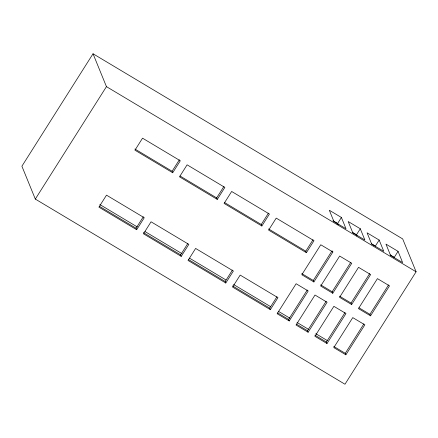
<?xml version="1.0" encoding="UTF-8"?>
<svg xmlns="http://www.w3.org/2000/svg" width="438" height="438" viewBox="0 0 438 438"><rect width="100%" height="100%" fill="white"/><g stroke="black" fill="none" stroke-linecap="round" stroke-linejoin="round"><path stroke-width="0.66" d="M93.031 53.764L21.9 166.21L35.314 199.076L344.969 384.235L416.1 271.79L402.686 238.924L93.031 53.764L106.445 86.636L416.1 271.79M35.314 199.076L106.445 86.636M136.678 229.726L98.911 207.147L106.5 195.151L144.261 217.73L136.678 229.726L136.065 228.22L143.286 216.799M172.714 172.753L134.953 150.174L142.542 138.178L180.303 160.762L172.714 172.753L172.101 171.253L179.328 159.826M181.233 256.372L143.472 233.788L151.061 221.798L188.822 244.377L181.233 256.372L180.62 254.867L187.847 243.446M217.27 199.405L179.509 176.821L187.103 164.825L224.864 187.404L217.27 199.405L216.657 197.899L223.889 186.473M225.794 283.014L188.033 260.435L195.622 248.439L233.383 271.018L225.794 283.014L225.181 281.514L232.408 270.087M261.864 225.997L224.103 203.418L231.658 191.472L269.425 214.051L261.864 225.997L261.251 224.497L268.45 213.114M270.356 309.661L232.594 287.076L240.183 275.086L277.944 297.665L270.356 309.661L269.742 308.155L276.969 296.734M306.397 252.688L268.631 230.109L276.219 218.113L313.986 240.692L306.397 252.688L305.784 251.188L313.011 239.761M338.12 224.721L337.61 223.468L341.405 217.472L329.321 210.245L333.92 221.519L346.004 228.74L341.405 217.472M289.239 320.95L277.155 313.723L296.121 283.736L308.204 290.963L289.239 320.95L288.626 319.444L307.23 290.038M332.453 250.979L332.864 251.981L313.898 281.968L313.285 280.468L331.889 251.056M357.003 236.011L356.494 234.757L360.288 228.762L348.199 221.535L352.798 232.808L364.887 240.029L360.288 228.762M308.117 332.239L296.033 325.012L315.004 295.026L327.087 302.253L308.117 332.239L307.503 330.734L326.107 301.328M332.776 293.257L320.693 286.03L339.664 256.049L351.747 263.276L332.776 293.257L332.163 291.757L350.767 262.346M379.166 240.051L383.765 251.324L371.681 244.097L367.082 232.824L379.166 240.051L375.371 246.052L371.347 243.643M327 343.529L314.917 336.302L333.882 306.321L345.971 313.542L327 343.529L326.387 342.029L344.991 312.617M351.659 304.547L339.576 297.325L358.541 267.339L370.625 274.566L351.659 304.547L351.046 303.047L369.65 273.64M398.049 251.341L402.648 262.614L390.565 255.387L385.966 244.119L398.049 251.341L394.255 257.341L390.225 254.932M345.883 354.818L333.8 347.591L352.765 317.61L364.849 324.832L345.883 354.818L345.27 353.318L363.874 323.906M370.543 315.836L358.454 308.615L377.425 278.628L389.508 285.855L370.543 315.836L369.929 314.336L388.533 284.93M333.006 220.719L337.61 223.468M352.464 232.348L356.494 234.757M332.864 251.981L320.78 244.76L301.815 274.741L313.898 281.968M224.65 202.608L261.251 224.497M134.92 149.019L172.101 171.253M180.056 176.016L216.657 197.899M268.598 228.954L305.784 251.188M301.777 273.586L313.285 280.468M320.654 284.875L332.163 291.757M339.538 296.165L351.046 303.047M358.996 307.799L369.929 314.336M99.82 204.535L137.384 226.994M145.011 231.56L181.989 253.668M189.621 258.228L226.008 279.986M233.64 284.552L270.613 306.66M278.245 311.221L289.983 318.24M297.024 322.456L308.763 329.475M315.809 333.685L327.547 340.704M99.464 206.336L136.065 228.22M143.44 232.633L180.62 254.867M188.581 259.625L225.181 281.514M232.562 285.921L269.742 308.155M277.692 312.907L288.626 319.444M296.575 324.197L307.503 330.734M314.878 335.147L326.387 342.029M333.761 346.436L345.27 353.318"/></g></svg>
